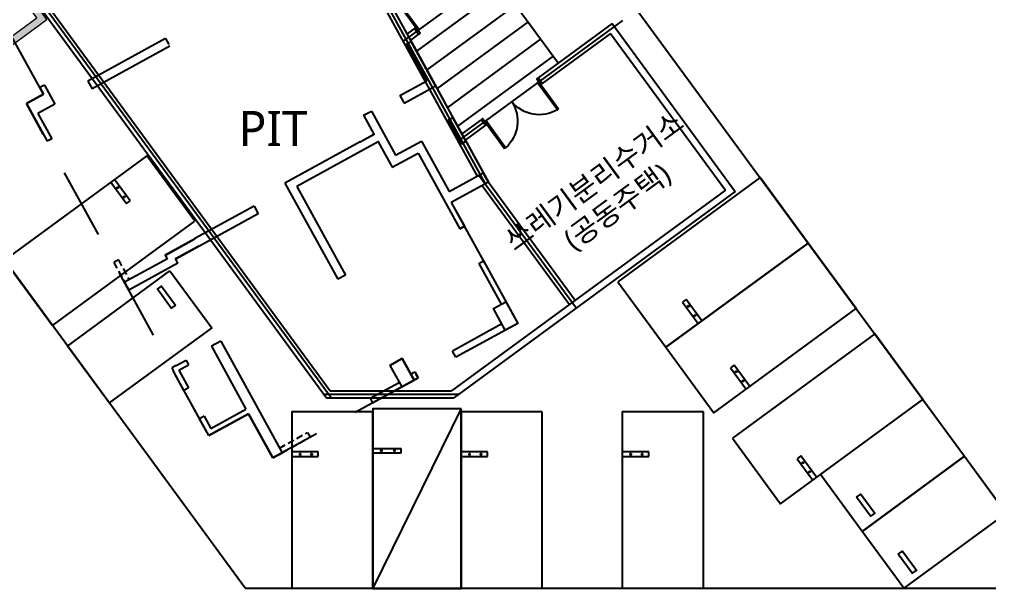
# Model space of a CAD drawing. Header units: millimetres. Extents: x 75184266 to 76346726, y -35850126 to -33679385.
# Drawn here: x 75401790 to 75429289, y -34629163 to -34613027 of the extents above; entities that cross this region are included whole.
import ezdxf
from ezdxf.enums import TextEntityAlignment as Align

# ---------------------------------------------------------------- set-up
doc = ezdxf.new("R2010")
doc.units = ezdxf.units.MM
doc.header["$LTSCALE"] = 50
doc.header["$MEASUREMENT"] = 0
for name, pattern in [('HIDDEN2', [0.1875, 0.125, -0.0625]), ('XR-지하3층$0$H', [1.3, 0.8, -0.5]), ('XR-지하3층$0$HIDDEN2', [0.1875, 0.125, -0.0625])]:
    doc.linetypes.add(name, pattern=pattern)
for name, color, linetype in [('XR-지하3층$0$1HIDDEN2', 1, 'XR-지하3층$0$HIDDEN2'), ('XR-지하3층$0$5', 5, 'CONTINUOUS'), ('XR-지하3층$0$a-door', 6, 'CONTINUOUS'), ('XR-지하3층$0$A-주차', 9, 'CONTINUOUS'), ('XR-지하3층$0$hat', 8, 'CONTINUOUS'), ('XR-지하3층$0$일반주차', 8, 'CONTINUOUS'), ('XR-지하3층$0$장애인', 11, 'CONTINUOUS'), ('XR-지하3층$0$확장형주차', 8, 'CONTINUOUS')]:
    doc.layers.add(name, color=color, linetype=linetype)
doc.layers.add('건축', color=8, linetype='CONTINUOUS', plot=False)
doc.styles.add('XR-지하3층$0$맑은고딕', font='')
doc.styles.get('XR-지하3층$0$맑은고딕').set_extended_font_data('Malgun Gothic')

# ---------------------------------------------------------------- blocks, each defined once
blk = doc.blocks.new('XR-지하3층$0$일반형 주차')
at = {"layer": 'XR-지하3층$0$일반주차'}
for p, q in [((750, 3865), (0, 3865)), ((750, 3735), (750, 3865)), ((0, 3735), (750, 3735))]:
    blk.add_line(p, q, dxfattribs=at)
blk.add_lwpolyline([(2300, 5000), (0, 5000), (0, 0), (2300, 0)], close=True, dxfattribs=at)
for centre in [(238, 3800), (563, 3800)]:
    blk.add_circle(centre, 17.5, dxfattribs=at)
blk = doc.blocks.new('XR-지하3층$0$확장형 주차')
at = {"layer": 'XR-지하3층$0$확장형주차', "color": 7}
for p, q in [((0, 3965), (800, 3965)), ((800, 3835), (800, 3965)), ((0, 3835), (800, 3835))]:
    blk.add_line(p, q, dxfattribs=at)
blk.add_lwpolyline([(2500, 5100), (0, 0)], dxfattribs=at)
blk.add_lwpolyline([(2500, 5091), (0, 5091), (0, -9), (2500, -9)], close=True, dxfattribs=at)
for centre in [(238, 3900), (613, 3900)]:
    blk.add_circle(centre, 17.5, dxfattribs=at)
blk = doc.blocks.new('XR-지하3층$0$A$C5E3F3FAC')
at = {"layer": 'XR-지하3층$0$a-door'}
for p, q in [((90, 950), (50, 950)), ((50, 950), (50, 0)), ((90, 0), (90, 950)), ((1910, 950), (1950, 950)), ((1910, 0), (1910, 950)), ((1950, 950), (1950, 0)), ((50, 0), (90, 0)), ((1950, 0), (1910, 0))]:
    blk.add_line(p, q, dxfattribs=at)
at = {"layer": 'XR-지하3층$0$a-door', "color": 6}
for points in [[(0, 850), (0, 1050), (50, 1050), (50, 850)], [(2000, 850), (2000, 1050), (1950, 1050), (1950, 850)]]:
    blk.add_lwpolyline(points, close=True, dxfattribs=at)
at = {"layer": 'XR-지하3층$0$a-door', "color": 7}
for centre, start, end in [((-2, 999), 275.2502, 357.2138), ((2002, 999), 182.7862, 264.7498)]:
    blk.add_arc(centre, 1003, start, end, dxfattribs=at)
blk = doc.blocks.new('XR-지하3층$0$장애인 주차')
at = {"layer": 'XR-지하3층$0$5', "ltscale": 4}
h = blk.add_hatch(color=7, dxfattribs=at)
h.dxf.hatch_style = 1
h.paths.add_polyline_path([(3842, -695), (4402, -695), (4402, -1115), (3842, -1115)])
h.paths.add_polyline_path([(3892, -1065), (4352, -1065), (4352, -745), (3892, -745)], flags=16)
h.paths.add_polyline_path([(3982, -990), (3988, -973), (4011, -981), (4046, -898), (4136, -898), (4137, -881), (4072, -881), (4072, -863), (4138, -863), (4142, -810, -3.72247), (4161, -797), (4152, -916), (4058, -916), (4021, -1003)], flags=0)
h = blk.add_hatch(color=256, dxfattribs=at)
h.dxf.hatch_style = 1
h.paths.add_polyline_path([(4352, -1065), (4352, -745), (3892, -745), (3892, -1065)])
at = {"layer": 'XR-지하3층$0$hat'}
h = blk.add_hatch(color=7, dxfattribs=at)
edge = h.paths.add_edge_path()
edge.add_line((4161, -797), (4152, -916))
edge.add_line((4152, -916), (4058, -916))
edge.add_line((4058, -916), (4021, -1003))
edge.add_line((4021, -1003), (3982, -990))
edge.add_line((3982, -990), (3988, -973))
edge.add_line((3988, -973), (4011, -981))
edge.add_line((4011, -981), (4046, -898))
edge.add_line((4046, -898), (4136, -898))
edge.add_line((4136, -898), (4137, -881))
edge.add_line((4137, -881), (4072, -881))
edge.add_line((4072, -881), (4072, -863))
edge.add_line((4072, -863), (4138, -863))
edge.add_line((4138, -863), (4142, -810))
edge.add_arc((4140, -787), 22.8, -24.8827, 274.9698, ccw=False)
edge = h.paths.add_edge_path()
edge.add_line((4048, -981), (4058, -958))
edge.add_arc((4127, -942), 71.5, 192.8781, 416.1688)
edge.add_line((4167, -882), (4169, -863))
edge.add_arc((4127, -942), 89.2, 206.535, 422.4866, ccw=False)
at = {"layer": 'XR-지하3층$0$장애인', "lineweight": 5, "true_color": 0xffffff}
blk.add_hatch(color=7, dxfattribs=at).paths.add_polyline_path([(2472, 3995), (2472, -1005), (3842, -1005), (3842, -805), (2672, -805), (2672, 3795), (5572, 3795), (5572, -805), (4402, -805), (4402, -1005), (5772, -1005), (5772, 3995)])
h = blk.add_hatch(color=7, dxfattribs=at)
h.paths.add_polyline_path([(5572, 2795), (5572, 3078), (4855, 3795), (4572, 3795)])
h.paths.add_polyline_path([(4572, 3045), (4572, 2762), (5572, 1762), (5572, 2045)])
h.paths.add_polyline_path([(4572, 2012), (4572, 1729), (5572, 729), (5572, 1012)])
h.paths.add_polyline_path([(5572, -304), (5572, -21), (4572, 979), (4572, 696)])
h.paths.add_polyline_path([(4572, -54), (4572, -336), (5041, -805), (5323, -805)])
h = blk.add_hatch(color=7, dxfattribs=at)
h.paths.add_polyline_path([(3763, 2216, -1), (3463, 2216, -1)])
h.paths.add_polyline_path([(3992, 1503, -0.343093), (3870, 1283), (3381, 1194), (3090, 708, -0.931653), (2987, 770), (3330, 1379), (3639, 1415, 0.446048), (3689, 1485), (3600, 1888, -0.596144), (3699, 2009), (4214, 1851), (4443, 1569, -0.883364), (4355, 1493), (4151, 1741), (3925, 1810)])
h.paths.add_polyline_path([(4053, 1393), (4055, 1528, -1.526545), (3257, 820), (3348, 969, 1.638056)])
at = {"layer": 'XR-지하3층$0$1HIDDEN2', "color": 11}
for points in [[(4161, -797), (4152, -916), (4058, -916), (4021, -1003), (3982, -990), (3988, -973), (4011, -981), (4046, -898), (4136, -898), (4137, -881), (4072, -881), (4072, -863), (4138, -863), (4142, -810)], [(4167, -882), (4169, -863)]]:
    blk.add_lwpolyline(points, dxfattribs=at)
for centre, radius, start, end in [((4140, -787), 22.8, 335.1173, 274.9698), ((4127, -942), 89.2, 206.535, 62.4866), ((4127, -942), 71.5, 192.8781, 56.1688)]:
    blk.add_arc(centre, radius, start, end, dxfattribs=at)
at = {"layer": 'XR-지하3층$0$5', "lineweight": 5}
for p, q in [((4572, 3795), (4572, -805)), ((5572, 2795), (4572, 3795)), ((5572, 3078), (4855, 3795)), ((5572, 2045), (4572, 3045)), ((5572, 1762), (4572, 2762)), ((5572, 1012), (4572, 2012)), ((5572, 729), (4572, 1729)), ((5572, -21), (4572, 979)), ((5572, -304), (4572, 696)), ((5323, -805), (4572, -54)), ((5041, -805), (4572, -336))]:
    blk.add_line(p, q, dxfattribs=at)
at = {"layer": 'XR-지하3층$0$5', "ltscale": 4}
for p, q in [((4165, -1005), (4165, -805)), ((4165, -805), (4165, -905))]:
    blk.add_line(p, q, dxfattribs=at)
at = {"layer": 'XR-지하3층$0$5', "lineweight": 5}
for points in [[(3842, -1005), (2472, -1005), (2472, 3995), (5772, 3995), (5772, -1005), (4402, -1005)], [(3842, -805), (2672, -805), (2672, 3795), (5572, 3795), (5572, -805), (4402, -805)]]:
    blk.add_lwpolyline(points, dxfattribs=at)
at = {"layer": 'XR-지하3층$0$5', "ltscale": 4}
for points in [[(3842, -695), (3842, -1115), (4402, -1115), (4402, -695)], [(3892, -745), (3892, -1065), (4352, -1065), (4352, -745)]]:
    blk.add_lwpolyline(points, close=True, dxfattribs=at)
at = {"layer": 'XR-지하3층$0$장애인', "color": 8, "lineweight": 5}
for p, q in [((3699, 2009, 0), (4214, 1851, 0)), ((3689, 1485), (3600, 1888, 0)), ((3925, 1810, 0), (4151, 1741, 0)), ((4151, 1741, 0), (4355, 1493, 0)), ((4214, 1851, 0), (4443, 1569, 0)), ((4055, 1528), (4053, 1393)), ((3348, 969), (3257, 820))]:
    blk.add_line(p, q, dxfattribs=at)
at = {"layer": 'XR-지하3층$0$장애인', "color": 7, "lineweight": 5}
for points in [[(3523, 2720), (2773, 2720), (2773, 2870), (3523, 2870)], [(4473, 2720), (3723, 2720), (3723, 2870), (4473, 2870)]]:
    blk.add_lwpolyline(points, close=True, dxfattribs=at)
at = {"layer": 'XR-지하3층$0$장애인', "color": 8, "lineweight": 5, "extrusion": (0.976964, 0.213404, 0), "elevation": 4221}
blk.add_lwpolyline([(617, 0), (931, 0)], dxfattribs=at)
at = {"layer": 'XR-지하3층$0$장애인', "color": 8, "lineweight": 5}
for points in [[(3094, 715, -1.000002), (2987, 770), (3330, 1379), (3640, 1415)], [(3992, 1503, -0.343093), (3870, 1283), (3381, 1194), (3094, 715)]]:
    blk.add_lwpolyline(points, format="xyb", dxfattribs=at)
blk.add_circle((3613, 2216), 150, dxfattribs=at)
for centre, radius, start, end in [((3682, 1922, 0), 88.4, 79.1143, 202.3185), ((3810, 1000), 582, 198.006, 65.0949), ((3809, 1000), 462, 183.8525, 58.2396), ((3632, 1473), 57.7, 276.2786, 12.4353), ((4394, 1537, 0), 58.8, 227.9655, 33.7904)]:
    blk.add_arc(centre, radius, start, end, dxfattribs=at)
blk = doc.blocks.new('XR-지하3층$0$A$C73B52ADF')
at = {"layer": 'XR-지하3층$0$A-주차', "elevation": 0}
for points in [[(-2038, 2466), (-38, 2466), (-38, -1134), (-2038, -1134)], [(-1166, 2021), (-1166, 1871), (-1832, 1871), (-1832, 2021)]]:
    blk.add_lwpolyline(points, close=True, dxfattribs=at)

msp = doc.modelspace()

# ---------------------------------------------------------------- linework, layer by layer
at = {"layer": '건축'}
for p, q in [((75405280.8, -34593636), (75430764.3, -34628395)), ((75405930.8, -34613570.1), (75403730.5, -34614778)), ((75406051.1, -34613789.3), (75403850.8, -34614997.1)), ((75412761.7, -34613721.7), (75412893.2, -34613649.5)), ((75412761.7, -34613721.7), (75412893.2, -34613649.5)), ((75413586.1, -34614911.8), (75412893.2, -34613649.5)), ((75402501.8, -34614887.8), (75402370.3, -34614960)), ((75402370.3, -34614960), (75402473.8, -34615148.5)), ((75402501.8, -34614887.8), (75402797.7, -34615427)), ((75413454.6, -34614984), (75413586.1, -34614911.8)), ((75402473.8, -34615148.5), (75401991.6, -34615413.2)), ((75401991.6, -34615413.2), (75402578.7, -34616482.6)), ((75402797.7, -34615427), (75402315.6, -34615691.6)), ((75402315.6, -34615691.6), (75402710.2, -34616410.4)), ((75411546.1, -34615746.5), (75411839.6, -34616281.2)), ((75411765.2, -34615626.2), (75412453.3, -34616879.8)), ((75414447.5, -34616480.9), (75414077, -34615805.9)), ((75414316, -34616553.1), (75414210.1, -34616360.2)), ((75402710.2, -34616410.4), (75402578.7, -34616482.6)), ((75411445.1, -34616497.8), (75409315, -34617667.2)), ((75411959.9, -34616500.4), (75412354.5, -34617219.2)), ((75414316, -34616553.1), (75414447.5, -34616480.9)), ((75414316, -34616553.1), (75414447.5, -34616480.9)), ((75414316, -34616553.1), (75414447.5, -34616480.9)), ((75411565.4, -34616716.9), (75409654.4, -34617766)), ((75415082.7, -34617638), (75414938.3, -34617375)), ((75409315, -34617667.2), (75410811.6, -34620393.4)), ((75409654.4, -34617766), (75411030.7, -34620273.1)), ((75408440.4, -34618318.4), (75406757.4, -34619242.3)), ((75408560.8, -34618537.5), (75406877.7, -34619461.5)), ((75408440.4, -34618318.4), (75408560.8, -34618537.5)), ((75414401.3, -34618890.5, 0), (75414269.8, -34618962.7, 0)), ((75405987.2, -34619813.4), (75404773.1, -34620479.9)), ((75406282.8, -34619936.3), (75404893.4, -34620699.1)), ((75414808.8, -34619944.4, 0), (75414940.3, -34619872.3, 0)), ((75414940.3, -34619872.3, 0), (75415912.4, -34621643)), ((75414808.8, -34619944.4, 0), (75415444, -34621101.6, 0)), ((75404773.1, -34620479.9), (75404893.4, -34620699.1)), ((75415465.5, -34621660.2, 0), (75414062.9, -34622430.1, 0)), ((75415912.4, -34621643), (75414159.2, -34622605.4, 0)), ((75407232.5, -34622289.7), (75408211.8, -34624073.6)), ((75407495.5, -34622145.4), (75409232.7, -34625309.9)), ((75406513.7, -34622684.3), (75406585.9, -34622815.8)), ((75406513.7, -34622684.3), (75406585.9, -34622815.8)), ((75412638.9, -34622641.5), (75412975.8, -34623255.1)), ((75414159.2, -34622605.4, 0), (75414062.9, -34622430.1, 0)), ((75406106.1, -34622908.1, 0), (75406147, -34622982.6, 0)), ((75406309.7, -34622967.4), (75406586.4, -34623471.5)), ((75412288.3, -34622833.9), (75412625.1, -34623447.6)), ((75406586.4, -34623471.5), (75406454.9, -34623543.6)), ((75411728.9, -34623768.4), (75411801.1, -34623899.9)), ((75411728.9, -34623768.4), (75411801.1, -34623899.9)), ((75407029.2, -34624277.9), (75406897.7, -34624350.1)), ((75407029.2, -34624277.9), (75407216.8, -34624619.8)), ((75408284, -34624205.1), (75408969.7, -34625454.3))]:
    msp.add_line(p, q, dxfattribs=at)
at = {"layer": '건축', "ltscale": 2}
for q in [(75390234.1, -34604667.4, 0), (75429729.5, -34629153.7)]:
    msp.add_line((75408188.7, -34629153.6), q, dxfattribs=at)
at = {"layer": '건축', "ltscale": 100}
for p, q in [((75410014.6, -34608613.3), (75414995.5, -34617688.2)), ((75416991.9, -34610475.8), (75412666.6, -34613646.9)), ((75417057.2, -34614272), (75415283.3, -34611852.5)), ((75415505, -34612125.7), (75413046, -34613928.6)), ((75415859.8, -34612609.6), (75413337.2, -34614459.1)), ((75418884.1, -34613056.3), (75414217.5, -34616478.6)), ((75416214.6, -34613093.5), (75413628.4, -34614989.6)), ((75416569.3, -34613577.4), (75413919.6, -34615520.1)), ((75416924.1, -34614061.3), (75414210.7, -34616050.6)), ((75414815.4, -34617442.5), (75417577.4, -34621209.9)), ((75410424.7, -34623655.1), (75414242.2, -34623655.1))]:
    msp.add_line(p, q, dxfattribs=at)
at = {"layer": '건축', "ltscale": 0.5}
for p, q in [((75410078.9, -34608938.2), (75414762.5, -34617471.6)), ((75410241.5, -34608818.9), (75414937.8, -34617375.3)), ((75400434.2, -34609690), (75410599.3, -34623555.1)), ((75400257.3, -34609787), (75410498, -34623755.1)), ((75413026.4, -34613259.1), (75412780.7, -34613439.2)), ((75412986.1, -34613288.7), (75413104.3, -34613450)), ((75418590.3, -34613147.7), (75416491.4, -34614687)), ((75418590.3, -34613147.7), (75422080.6, -34617908.4)), ((75413104.3, -34613450), (75412877.8, -34613616)), ((75418547.6, -34613427.1, 0), (75416609.7, -34614848.3)), ((75418547.3, -34613427.3), (75421801, -34617865.3)), ((75416609.7, -34614848.3), (75416491.4, -34614687)), ((75414878.6, -34615869.7), (75414331.6, -34616270.9)), ((75415037.2, -34616001.4), (75414428.7, -34616447.7)), ((75414996.9, -34616031), (75414878.6, -34615869.7)), ((75414905.9, -34617735.1), (75417378.5, -34621107.7)), ((75415082.7, -34617638), (75417539.8, -34620989.5)), ((75421801, -34617865.3, 0), (75414040.4, -34623555.1)), ((75422080.6, -34617908.4), (75414105.8, -34623755.1)), ((75410498, -34623755.1), (75414105.8, -34623755.1)), ((75410599.3, -34623555.1), (75414040.4, -34623555.1))]:
    msp.add_line(p, q, dxfattribs=at)
at = {"layer": '건축', "linetype": 'HIDDEN2', "ltscale": 30}
for p, q in [((75405930.8, -34613570.1), (75406051.1, -34613789.3)), ((75404596.6, -34619846.7), (75404465.1, -34619918.9)), ((75404465.1, -34619918.9), (75404773.1, -34620479.9)), ((75404596.6, -34619846.7), (75404904.6, -34620407.7)), ((75409958.2, -34624740.5), (75410030.4, -34624872))]:
    msp.add_line(p, q, dxfattribs=at)
at = {"layer": '건축', "ltscale": 100}
msp.add_lwpolyline([(75410622, -34623755.1), (75400173.5, -34609503.6)], dxfattribs=at)
at = {"layer": '건축', "linetype": 'XR-지하3층$0$H', "ltscale": 50}
msp.add_lwpolyline([(75411300.3, -34610747.9), (75415082.7, -34617638), (75414030.8, -34618215.5), (75415912.4, -34621643), (75408969.7, -34625454.3), (75408284, -34624205.1), (75407157.5, -34624823.5), (75401991.6, -34615413.2), (75402473.8, -34615148.5), (75399632.1, -34609972.2)], dxfattribs=at)
at = {"layer": '건축'}
for points in [[(75413334.3, -34614764.8), (75412761.7, -34613721.7)], [(75403730.5, -34614778), (75403850.8, -34614997.1)], [(75412571.7, -34615183.5), (75413334.3, -34614764.8)], [(75412692, -34615402.6), (75413454.6, -34614984)], [(75412571.7, -34615183.5), (75412692, -34615402.6)], [(75411546.1, -34615746.5), (75411765.2, -34615626.2)], [(75413945.5, -34615878.1), (75414077, -34615805.9)], [(75414316, -34616553.1), (75413945.5, -34615878.1)], [(75411839.6, -34616281.2), (75411844.4, -34616290), (75411449.9, -34616506.6), (75411445.1, -34616497.8)], [(75411565.4, -34616716.9), (75411560.6, -34616708.2), (75411955.1, -34616491.6), (75411959.9, -34616500.4)], [(75412453.3, -34616879.8), (75413189.7, -34616475.5)], [(75413189.7, -34616475.5), (75413974.1, -34617904.4)], [(75412354.5, -34617219.2), (75413090.8, -34616815)], [(75413090.8, -34616815), (75414269.8, -34618962.7)], [(75413974.1, -34617904.4), (75414938.3, -34617375)], [(75415082.7, -34617638), (75414030.8, -34618215.5)], [(75414030.8, -34618215.5), (75414401.3, -34618890.5)], [(75405929.4, -34619708.2), (75406762.2, -34619251.1), (75406757.4, -34619242.3)], [(75406877.7, -34619461.5), (75406872.9, -34619452.7), (75406215.4, -34619813.6), (75406220.2, -34619822.4)], [(75405987.2, -34619813.4), (75405929.4, -34619708.2)], [(75406282.8, -34619936.3), (75406220.2, -34619822.4)], [(75411030.7, -34620273.1), (75410811.6, -34620393.4)], [(75407495.5, -34622145.4), (75407232.5, -34622289.7)], [(75406237.5, -34622835.9), (75406513.7, -34622684.3)], [(75412288.3, -34622833.9), (75412638.9, -34622641.5)], [(75412625.1, -34623447.6), (75412975.8, -34623255.1), (75412638.9, -34622641.5), (75412288.3, -34622833.9)], [(75406309.7, -34622967.4), (75406585.9, -34622815.8)], [(75406454.9, -34623543.6), (75406147, -34622982.6)], [(75411801.1, -34623899.9), (75413089.7, -34623192.5)], [(75412879.5, -34623079.8), (75412993.5, -34623017.2)], [(75411728.9, -34623768.4), (75412552.9, -34623316.1)], [(75411728.9, -34623768.4), (75411801.1, -34623899.9)], [(75411728.9, -34623768.4), (75411801.1, -34623899.9)], [(75407157.5, -34624823.5), (75408284, -34624205.1)], [(75407216.8, -34624619.8), (75408211.8, -34624073.6)], [(75407157.5, -34624823.5), (75406897.7, -34624350.1)], [(75408969.7, -34625454.3), (75409232.7, -34625309.9)]]:
    msp.add_lwpolyline(points, dxfattribs=at)
for points in [[(75411839.6, -34616281.2), (75411844.4, -34616290), (75411449.9, -34616506.6), (75411445.1, -34616497.8)], [(75411955.1, -34616491.6), (75411959.9, -34616500.4), (75411565.4, -34616716.9), (75411560.6, -34616708.2)], [(75405929.4, -34619708.2), (75405924.6, -34619699.5), (75406757.4, -34619242.3), (75406762.2, -34619251.1)], [(75406220.2, -34619822.4), (75406215.4, -34619813.6), (75406872.9, -34619452.7), (75406877.7, -34619461.5)], [(75415575.5, -34621029.4), (75415912.4, -34621643), (75415561.7, -34621835.5), (75415224.9, -34621221.9)]]:
    msp.add_lwpolyline(points, close=True, dxfattribs=at)
at = {"layer": '건축', "elevation": 0}
for points in [[(75414269.8, -34618962.7), (75414401.3, -34618890.5)], [(75414808.8, -34619944.4), (75414940.3, -34619872.3)], [(75406237.5, -34622835.9), (75406106.1, -34622908.1)], [(75412993.5, -34623017.2), (75413089.7, -34623192.5)], [(75413017.5, -34623061), (75413089.7, -34623192.5)], [(75413017.5, -34623061), (75413089.7, -34623192.5)]]:
    msp.add_lwpolyline(points, dxfattribs=at)
at = {"layer": '건축', "linetype": 'HIDDEN2', "ltscale": 30}
for points in [[(75409160.5, -34625178.4), (75409958.2, -34624740.5)], [(75409232.7, -34625309.9), (75410030.4, -34624872)], [(75409958.2, -34624740.5), (75410030.4, -34624872)], [(75409958.2, -34624740.5), (75410030.4, -34624872)]]:
    msp.add_lwpolyline(points, dxfattribs=at)

# ---------------------------------------------------------------- block references
at = {"layer": '건축', "xscale": -1}
for name, p, rotation in [('XR-지하3층$0$장애인 주차', (75400803.2, -34617383, 0), 306.2469333594607), ('XR-지하3층$0$A$C5E3F3FAC', (75417112.3, -34615533.7), 36.25468901893689)]:
    msp.add_blockref(name, p, dxfattribs=dict(at, rotation=rotation))
at = {"layer": '건축'}
for name, p, rotation in [('XR-지하3층$0$A$C5E3F3FAC', (75414096.4, -34611420.6), 216.2469333634045), ('XR-지하3층$0$일반형 주차', (75401367.7, -34619851.3), 306.2469333594607), ('XR-지하3층$0$일반형 주차', (75424145.3, -34619366.8), 126.2469333594607), ('XR-지하3층$0$일반형 주차', (75425505.2, -34621221.7), 126.2469333594607), ('XR-지하3층$0$A$C73B52ADF', (75405273.5, -34623259.5, 0), 306.2476159917877), ('XR-지하3층$0$일반형 주차', (75427395.1, -34623799.5), 126.2469333594607), ('XR-지하3층$0$A$C73B52ADF', (75426458, -34624439.8), 126.2476159918554), ('XR-지하3층$0$A$C73B52ADF', (75427640.6, -34626052.8), 126.2476159918554)]:
    msp.add_blockref(name, p, dxfattribs=dict(at, rotation=rotation))
for name, p in [('XR-지하3층$0$확장형 주차', (75411808.9, -34629153.7)), ('XR-지하3층$0$일반형 주차', (75409508.9, -34629153.7)), ('XR-지하3층$0$일반형 주차', (75414308.9, -34629153.7)), ('XR-지하3층$0$일반형 주차', (75418876.7, -34629153.7))]:
    msp.add_blockref(name, p, dxfattribs=at)

# ---------------------------------------------------------------- texts
at = {"layer": '건축', "style": 'XR-지하3층$0$맑은고딕'}
msp.add_text('PIT', height=1000, dxfattribs=at).set_placement((75408980.6, -34616120), align=Align.MIDDLE_CENTER)
for s, p in [('쓰레기분리수거소', (75418077.6, -34617601.8)), ('(공동주택)', (75418727.9, -34618327.4))]:
    msp.add_text(s, height=600, rotation=36.24693, dxfattribs=at).set_placement(p, align=Align.MIDDLE_CENTER)

doc.saveas('drawing.dxf')
